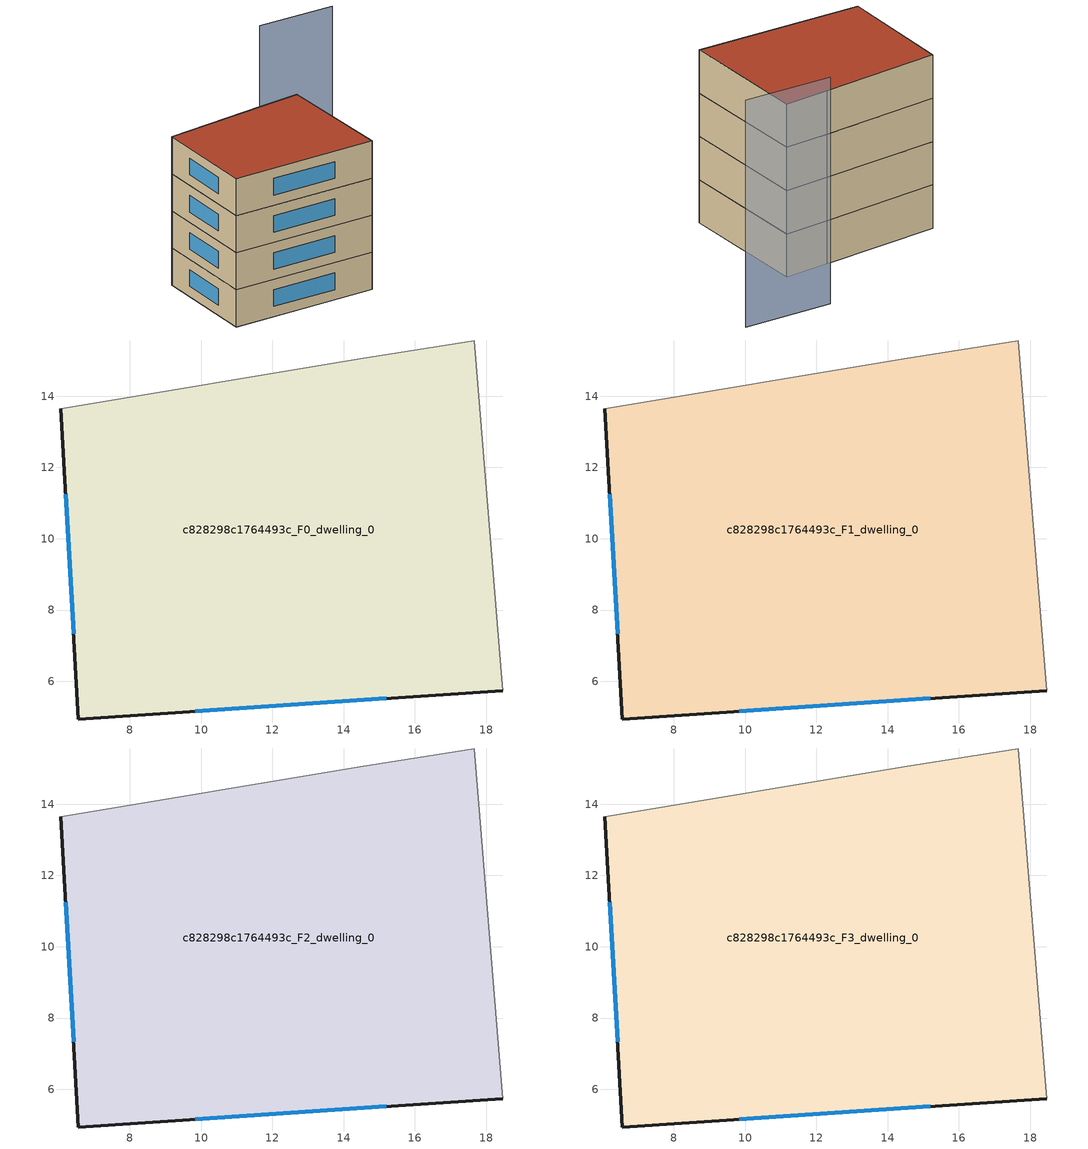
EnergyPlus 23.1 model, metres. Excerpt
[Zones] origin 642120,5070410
c828298c1764493c_F0_dwelling_0
 floor ground (EU_floor_Construction): 18.47,5.74 17.67,15.55 14.46,15.05 6.06,13.65 6.56,4.94 z0
 wall outside (EU_wall_Construction): 18.47,5.74 6.56,4.94 6.06,13.65 z0:3
 wall adiabatic (EU_wall_Construction): 6.06,13.65 14.46,15.05 17.67,15.55 18.47,5.74 z0:3
 window (EU_Window_Construction): 15.19,5.52 9.83,5.16 / 6.42,7.34 6.2,11.25 z0.83:2.17
c828298c1764493c_F1_dwelling_0
 floor to c828298c1764493c_F0_dwelling_0 (EU_floor_Construction): 18.47,5.74 17.67,15.55 14.46,15.05 6.06,13.65 6.56,4.94 z3
 wall outside (EU_wall_Construction): 18.47,5.74 6.56,4.94 6.06,13.65 z3:6
 wall adiabatic (EU_wall_Construction): 6.06,13.65 14.46,15.05 17.67,15.55 18.47,5.74 z3:6
 window (EU_Window_Construction): 15.19,5.52 9.83,5.16 / 6.42,7.34 6.2,11.25 z3.83:5.17
c828298c1764493c_F2_dwelling_0
 floor to c828298c1764493c_F1_dwelling_0 (EU_floor_Construction): 18.47,5.74 17.67,15.55 14.46,15.05 6.06,13.65 6.56,4.94 z6
 wall outside (EU_wall_Construction): 18.47,5.74 6.56,4.94 6.06,13.65 z6:9
 wall adiabatic (EU_wall_Construction): 6.06,13.65 14.46,15.05 17.67,15.55 18.47,5.74 z6:9
 window (EU_Window_Construction): 15.19,5.52 9.83,5.16 / 6.42,7.34 6.2,11.25 z6.83:8.17
c828298c1764493c_F3_dwelling_0
 floor to c828298c1764493c_F2_dwelling_0 (EU_floor_Construction): 18.47,5.74 17.67,15.55 14.46,15.05 6.06,13.65 6.56,4.94 z9
 wall outside (EU_wall_Construction): 18.47,5.74 6.56,4.94 6.06,13.65 z9:12
 wall adiabatic (EU_wall_Construction): 6.06,13.65 14.46,15.05 17.67,15.55 18.47,5.74 z9:12
 window (EU_Window_Construction): 15.19,5.52 9.83,5.16 / 6.42,7.34 6.2,11.25 z9.83:11.17
 roof outside (EU_roof_Construction): 17.67,15.55 18.47,5.74 6.56,4.94 6.06,13.65 14.46,15.05 z12
shading: 23.57,20.75 17.27,20.35 z0:15.7
[Building]
EU S2 Campaign: North Axis=0; Terrain=City; Solar Distribution=FullExterior
[Site:Location]
Lyon-Bron: Latitude=45.75; Longitude=5; Time Zone=1; Elevation=198
[SizingPeriod:WeatherFileDays]
AnnualSizingPeriod: Begin Month=1; Begin Day of Month=1; End Month=12; End Day of Month=31; Day of Week for Start Day=Monday; Use Weather File Daylight Saving Period=No; Use Weather File Rain and Snow Indicators=No
[MATERIAL]
EU_InternalMass_Material: Roughness=MediumRough; Thickness=0.1; Conductivity=1; Density=1800; Specific Heat=900; Thermal Absorptance=0.9; Solar Absorptance=0.7; Visible Absorptance=0.7
[MATERIAL:NOMASS] Roughness=MediumRough; Thermal Absorptance=0.9; Solar Absorptance=0.7; Visible Absorptance=0.7
Name | Thermal Resistance
EU_wall_NoMass | 0.87146
EU_roof_NoMass | 0.842276
EU_floor_NoMass | 0.496999
[WINDOWMATERIAL:SIMPLEGLAZINGSYSTEM]
EU_Window_SimpleGlazing: UFactor=2.2525; Solar Heat Gain Coefficient=0.76; Visible Transmittance=0.76
[CONSTRUCTION]
EU_wall_Construction: EU_wall_NoMass
EU_roof_Construction: EU_roof_NoMass
EU_floor_Construction: EU_floor_NoMass
EU_InternalMass_Construction: EU_InternalMass_Material
EU_Window_Construction: EU_Window_SimpleGlazing
[ZONE] Type=1; Multiplier=1; Ceiling Height=autocalculate; Floor Area=autocalculate; Part of Total Floor Area=Yes
Name | Volume
c828298c1764493c_F0_dwelling_0 | 329.585
c828298c1764493c_F1_dwelling_0; c828298c1764493c_F2_dwelling_0 | 329.584
c828298c1764493c_F3_dwelling_0 | 988.752
[INTERNALMASS] Construction=EU_InternalMass_Construction; Surface Area=109.862
Name | Zone or ZoneList
c828298c1764493c_F0_dwelling_0_EU_InternalMass | c828298c1764493c_F0_dwelling_0
c828298c1764493c_F1_dwelling_0_EU_InternalMass | c828298c1764493c_F1_dwelling_0
c828298c1764493c_F2_dwelling_0_EU_InternalMass | c828298c1764493c_F2_dwelling_0
c828298c1764493c_F3_dwelling_0_EU_InternalMass | c828298c1764493c_F3_dwelling_0
[OTHEREQUIPMENT] Fuel Type=Electricity; Design Level Calculation Method=Watts/Area; Power per Zone Floor Area=1; Fraction Latent=0; Fraction Radiant=0; Fraction Lost=0; Carbon Dioxide Generation Rate=0; EndUse Subcategory=EU_Step8_InternalGains
Name | Zone or ZoneList or Space or SpaceList | Schedule
EU_Step8_InternalGain_c828298c1764493c_F0_dwelling_0_f000 | c828298c1764493c_F0_dwelling_0 | EU_Step8_GainSchedule_c828298c1764493c_F0_dwelling_0_f000
EU_Step8_InternalGain_c828298c1764493c_F1_dwelling_0_f000 | c828298c1764493c_F1_dwelling_0 | EU_Step8_GainSchedule_c828298c1764493c_F1_dwelling_0_f000
EU_Step8_InternalGain_c828298c1764493c_F2_dwelling_0_f000 | c828298c1764493c_F2_dwelling_0 | EU_Step8_GainSchedule_c828298c1764493c_F2_dwelling_0_f000
EU_Step8_InternalGain_c828298c1764493c_F3_dwelling_0_f000 | c828298c1764493c_F3_dwelling_0 | EU_Step8_GainSchedule_c828298c1764493c_F3_dwelling_0_f000
[ZONEVENTILATION:DESIGNFLOWRATE] Schedule=EU_AlwaysOn; Design Flow Rate Calculation Method=AirChanges/Hour; Air Changes per Hour=0.425; Ventilation Type=Natural; Fan Pressure Rise=0; Fan Total Efficiency=1; Constant Term Coefficient=1; Temperature Term Coefficient=0; Velocity Term Coefficient=0; Velocity Squared Term Coefficient=0; Minimum Indoor Temperature=-100; Maximum Indoor Temperature=100; Delta Temperature=-100; Minimum Outdoor Temperature=-100; Maximum Outdoor Temperature=100; Maximum Wind Speed=40
Name | Zone or ZoneList or Space or SpaceList
EU_ConstantAir_c828298c1764493c_F0_dwelling_0 | c828298c1764493c_F0_dwelling_0
EU_ConstantAir_c828298c1764493c_F1_dwelling_0 | c828298c1764493c_F1_dwelling_0
EU_ConstantAir_c828298c1764493c_F2_dwelling_0 | c828298c1764493c_F2_dwelling_0
EU_ConstantAir_c828298c1764493c_F3_dwelling_0 | c828298c1764493c_F3_dwelling_0
[HVACTEMPLATE:THERMOSTAT] Constant Heating Setpoint=20; Constant Cooling Setpoint=50
EU_HeatOnly_c828298c1764493c_F0_dwelling_0; EU_HeatOnly_c828298c1764493c_F1_dwelling_0; EU_HeatOnly_c828298c1764493c_F2_dwelling_0; EU_HeatOnly_c828298c1764493c_F3_dwelling_0
[HVACTEMPLATE:ZONE:IDEALLOADSAIRSYSTEM] System Availability Schedule=EU_AlwaysOn; Maximum Heating Supply Air Temperature=50; Minimum Cooling Supply Air Temperature=13; Maximum Heating Supply Air Humidity Ratio=0.0156; Minimum Cooling Supply Air Humidity Ratio=0.0077; Heating Limit=NoLimit; Cooling Limit=NoLimit; Heating Availability Schedule=EU_AlwaysOn; Cooling Availability Schedule=EU_CoolingOff; Dehumidification Control Type=ConstantSensibleHeatRatio; Cooling Sensible Heat Ratio=0.7; Dehumidification Setpoint=60; Humidification Control Type=None; Humidification Setpoint=30; Outdoor Air Method=None; Outdoor Air Flow Rate per Person=0.00944; Outdoor Air Flow Rate per Zone Floor Area=0; Outdoor Air Flow Rate per Zone=0; Demand Controlled Ventilation Type=None; Outdoor Air Economizer Type=NoEconomizer; Heat Recovery Type=None; Sensible Heat Recovery Effectiveness=0.7; Latent Heat Recovery Effectiveness=0.65
Name | Template Thermostat
c828298c1764493c_F0_dwelling_0 | EU_HeatOnly_c828298c1764493c_F0_dwelling_0
c828298c1764493c_F1_dwelling_0 | EU_HeatOnly_c828298c1764493c_F1_dwelling_0
c828298c1764493c_F2_dwelling_0 | EU_HeatOnly_c828298c1764493c_F2_dwelling_0
c828298c1764493c_F3_dwelling_0 | EU_HeatOnly_c828298c1764493c_F3_dwelling_0
[SIZING:ZONE] Zone Cooling Design Supply Air Temperature Input Method=SupplyAirTemperature; Zone Cooling Design Supply Air Temperature=13; Zone Heating Design Supply Air Temperature Input Method=SupplyAirTemperature; Zone Heating Design Supply Air Temperature=50; Zone Cooling Design Supply Air Humidity Ratio=0.008; Zone Heating Design Supply Air Humidity Ratio=0.008; Cooling Design Air Flow Method=DesignDay; Cooling Design Air Flow Rate=0; Cooling Minimum Air Flow per Zone Floor Area=0.000762; Cooling Minimum Air Flow=0; Cooling Minimum Air Flow Fraction=0.2; Heating Design Air Flow Method=DesignDay; Heating Design Air Flow Rate=0; Heating Maximum Air Flow per Zone Floor Area=0.002032; Heating Maximum Air Flow=0.141576; Heating Maximum Air Flow Fraction=0.3; Account for Dedicated Outdoor Air System=No; Dedicated Outdoor Air System Control Strategy=NeutralSupplyAir; Dedicated Outdoor Air Low Setpoint Temperature for Design=autosize; Dedicated Outdoor Air High Setpoint Temperature for Design=autosize; Zone Load Sizing Method=Sensible Load Only No Latent Load; Zone Latent Cooling Design Supply Air Humidity Ratio Input Method=HumidityRatioDifference; Zone Cooling Design Supply Air Humidity Ratio Difference=0.005; Zone Latent Heating Design Supply Air Humidity Ratio Input Method=HumidityRatioDifference; Zone Humidification Design Supply Air Humidity Ratio Difference=0.005
c828298c1764493c_F0_dwelling_0; c828298c1764493c_F1_dwelling_0; c828298c1764493c_F2_dwelling_0; c828298c1764493c_F3_dwelling_0
[SCHEDULE:CONSTANT]
Name | Hourly Value
EU_AlwaysOn | 1
EU_CoolingOff | 0
[SCHEDULE:FILE] Column Number=1; Rows to Skip at Top=0; Number of Hours of Data=8760; Column Separator=Comma; Interpolate to Timestep=No; Minutes per Item=60; Adjust Schedule for Daylight Savings=Yes
Name | File
EU_Step8_GainSchedule_c828298c1764493c_F0_dwelling_0_f000 | ../../schedules/c828298c1764493c/c828298c1764493c_F0_dwelling_0_f000_gain.csv
EU_Step8_GainSchedule_c828298c1764493c_F1_dwelling_0_f000 | ../../schedules/c828298c1764493c/c828298c1764493c_F1_dwelling_0_f000_gain.csv
EU_Step8_GainSchedule_c828298c1764493c_F2_dwelling_0_f000 | ../../schedules/c828298c1764493c/c828298c1764493c_F2_dwelling_0_f000_gain.csv
EU_Step8_GainSchedule_c828298c1764493c_F3_dwelling_0_f000 | ../../schedules/c828298c1764493c/c828298c1764493c_F3_dwelling_0_f000_gain.csv
